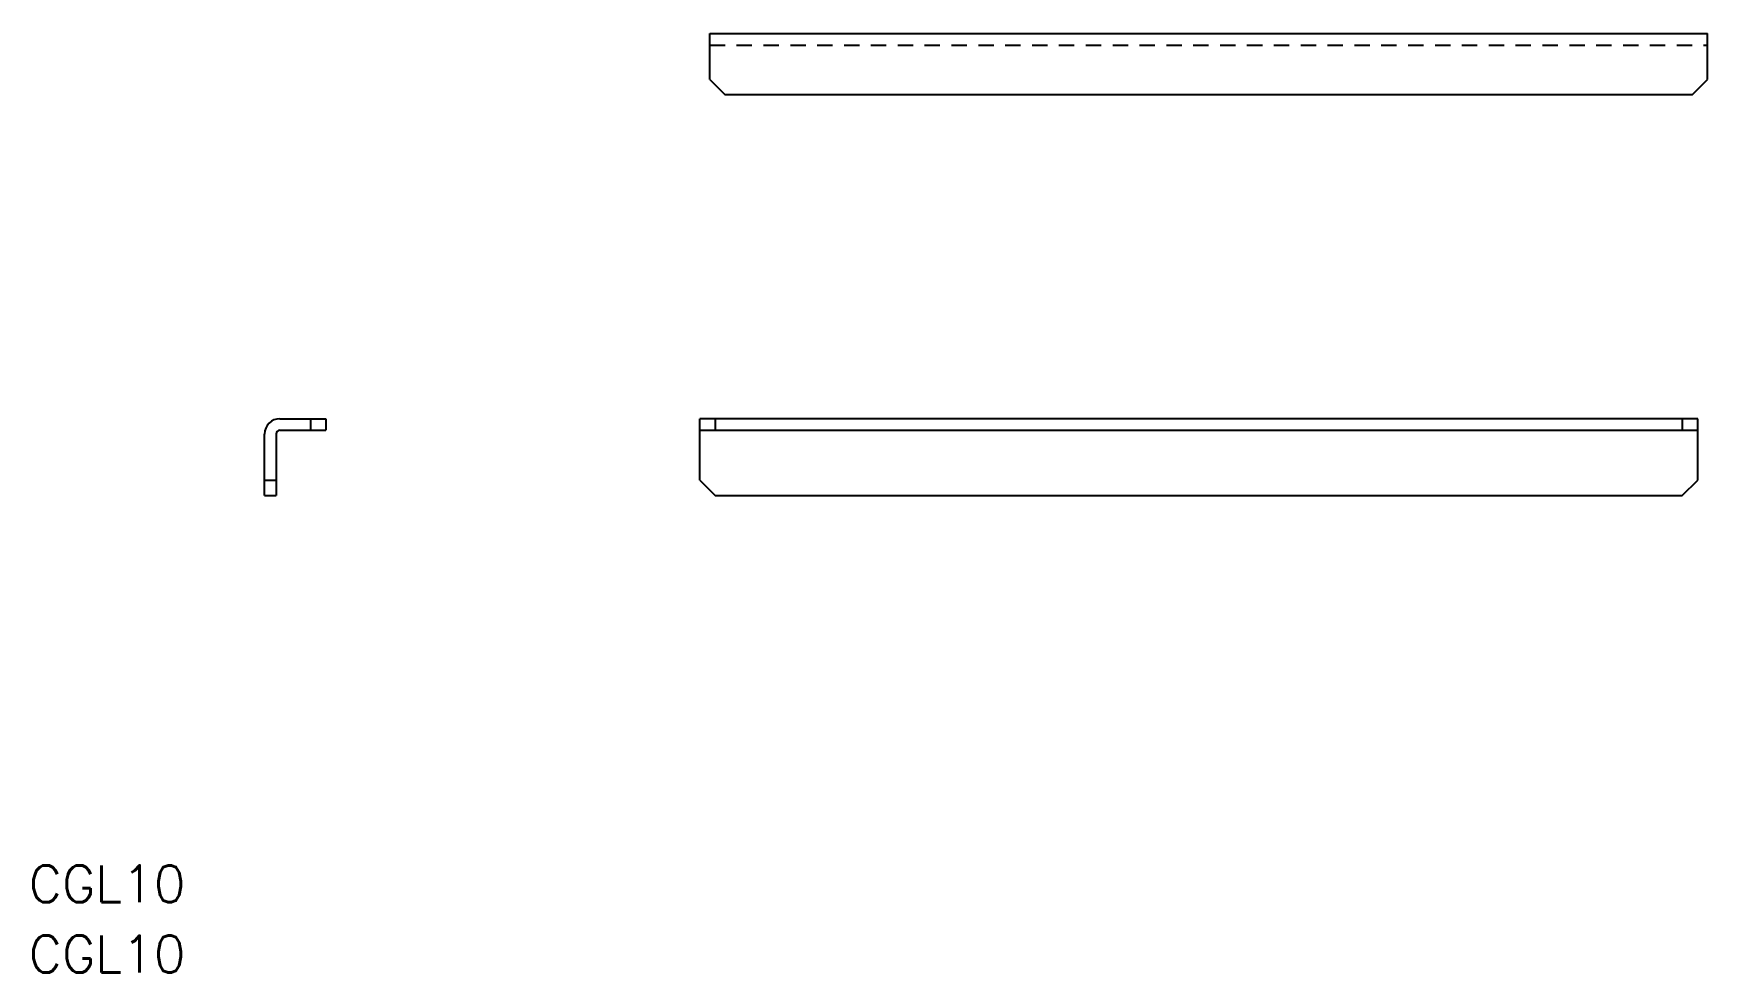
# Model space of a CAD drawing. Extents: x 1655 to 1873, y 195 to 317.
import ezdxf

# ---------------------------------------------------------------- set-up
doc = ezdxf.new("R2010")
doc.units = 0
doc.linetypes.add('DASHED', pattern=[3.5, 2, -1.5])
doc.layers.get('0').update_dxf_attribs({"linetype": 'CONTINUOUS'})
doc.styles.get("Standard").update_dxf_attribs({"font": 'txt.shx', "bigfont": '@extfont2.shx'})

msp = doc.modelspace()

# ---------------------------------------------------------------- linework, layer by layer
at = {"color": 7, "linetype": 'CONTINUOUS'}
for p, q in [((1742.68, 317.12), (1872.68, 317.12)), ((1742.68, 311.12), (1742.68, 317.12)), ((1872.68, 311.12), (1872.68, 317.12)), ((1742.68, 311.12), (1744.68, 309.12)), ((1870.68, 309.12), (1872.68, 311.12)), ((1870.68, 309.12), (1744.68, 309.12)), ((1686.68, 266.95), (1692.68, 266.95)), ((1690.68, 266.95), (1690.68, 265.45)), ((1692.68, 266.95), (1692.68, 265.45)), ((1871.4, 266.95), (1741.4, 266.95)), ((1741.4, 258.95), (1741.4, 266.95)), ((1743.4, 266.95), (1743.4, 265.45)), ((1869.4, 266.95), (1869.4, 265.45)), ((1871.4, 258.95), (1871.4, 266.95)), ((1684.68, 256.95), (1684.68, 264.95)), ((1686.18, 264.95), (1686.18, 256.95)), ((1686.68, 265.45), (1692.68, 265.45)), ((1741.4, 265.45), (1871.4, 265.45)), ((1684.68, 258.95), (1686.18, 258.95)), ((1741.4, 258.95), (1743.4, 256.95)), ((1869.4, 256.95), (1871.4, 258.95)), ((1684.68, 256.95), (1686.18, 256.95)), ((1743.4, 256.95), (1869.4, 256.95))]:
    msp.add_line(p, q, dxfattribs=at)
at = {"color": 3, "linetype": 'DASHED'}
msp.add_line((1742.68, 315.62), (1872.68, 315.62), dxfattribs=at)
at = {"color": 7, "linetype": 'CONTINUOUS'}
for radius in [2, 0.5]:
    msp.add_arc((1686.68, 264.95), radius, 90, 180, dxfattribs=at)

# ---------------------------------------------------------------- texts
for p in [(1653.95, 203.96), (1653.95, 194.82)]:
    msp.add_text('CGL10', height=4.813, dxfattribs=at).set_placement(p)

doc.saveas('drawing.dxf')
